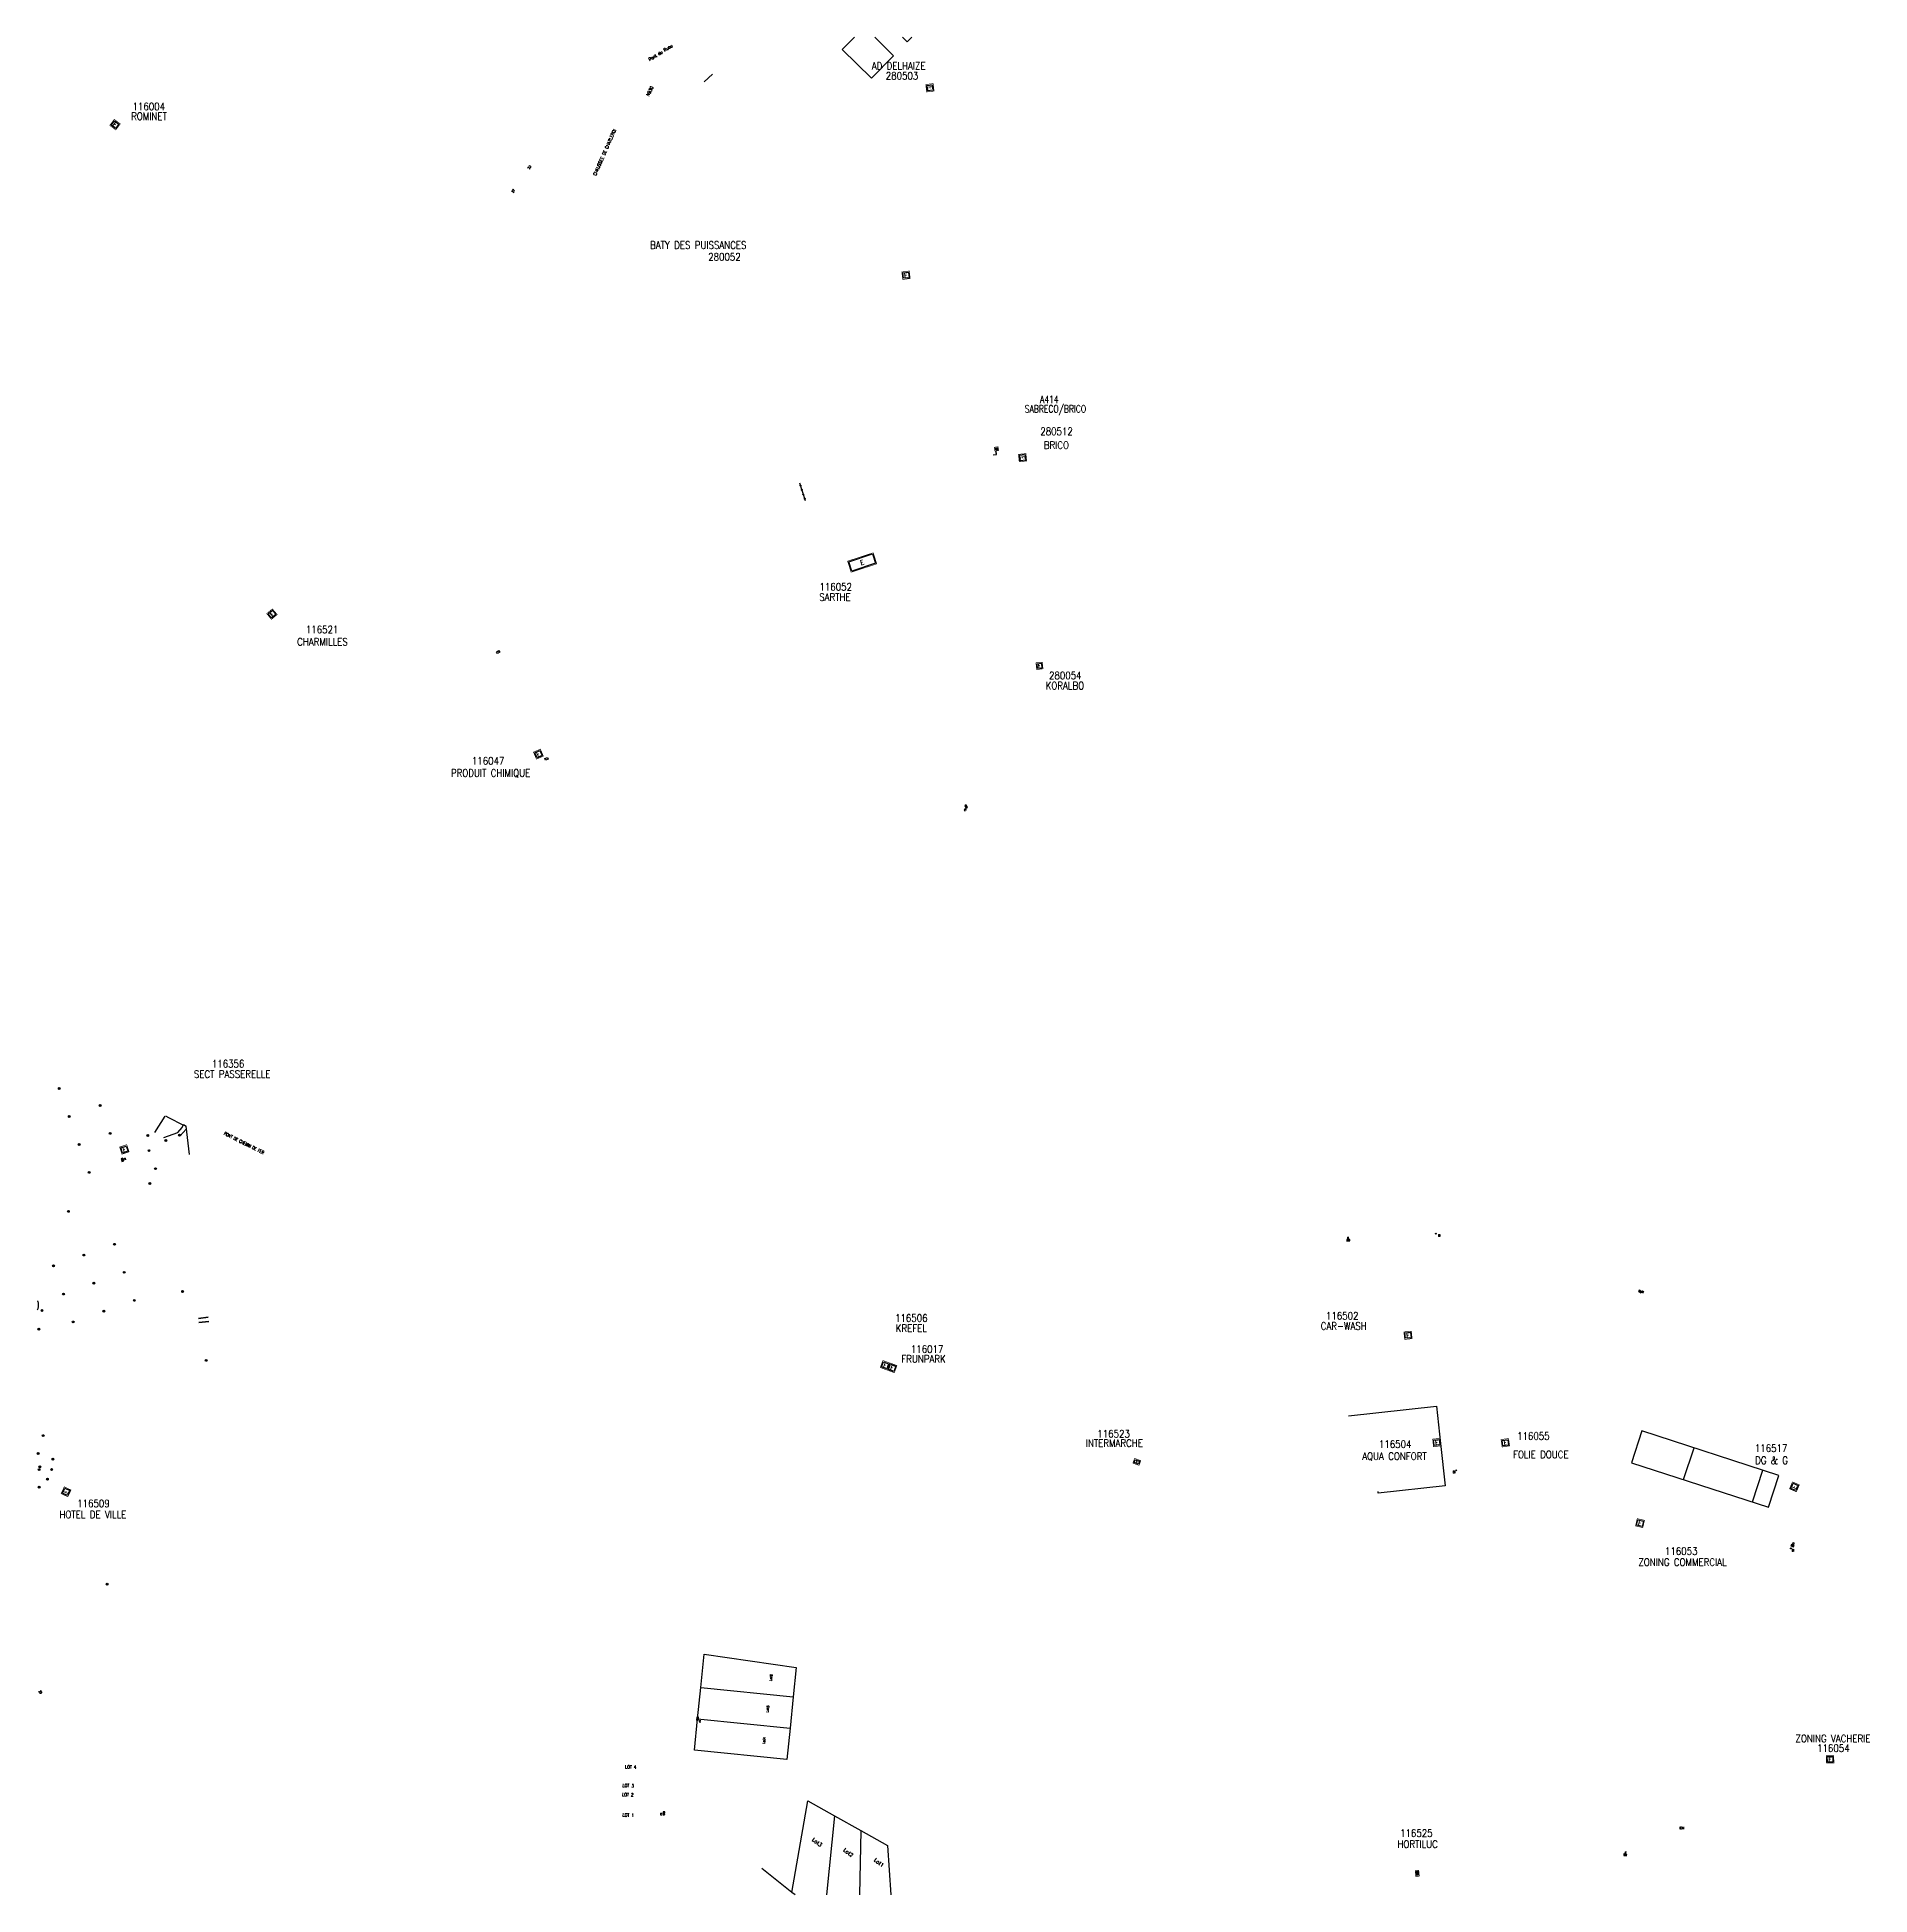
# Model space of a CAD drawing. Header units: millimetres. Extents: x 169000 to 169986, y 126000 to 127000.
import ezdxf
from ezdxf.enums import TextEntityAlignment as Align

# ---------------------------------------------------------------- set-up
doc = ezdxf.new("R2010")
doc.units = ezdxf.units.MM
doc.layers.get('0').update_dxf_attribs({"linetype": 'CONTINUOUS'})
for name, color, linetype in [('G_210', 7, 'CONTINUOUS'), ('M_200', 7, 'CONTINUOUS'), ('W0008', 7, 'CONTINUOUS'), ('W0100', 7, 'CONTINUOUS'), ('W0120', 7, 'CONTINUOUS'), ('W0322', 7, 'CONTINUOUS'), ('W0334', 7, 'CONTINUOUS'), ('W0430', 7, 'CONTINUOUS'), ('W0471', 7, 'CONTINUOUS'), ('W0540', 7, 'CONTINUOUS'), ('W0984', 7, 'CONTINUOUS'), ('W0989', 7, 'CONTINUOUS'), ('W0991', 7, 'CONTINUOUS')]:
    doc.layers.add(name, color=color, linetype=linetype)
doc.styles.add('B_ROMANS', font='ROMANS.shx', dxfattribs={"width": 0.75})
doc.styles.add('M_ROMANS', font='ROMANS.shx', dxfattribs={"width": 0.75})
doc.styles.get("Standard").update_dxf_attribs({"font": 'romans.shx', "width": 0.85})

# ---------------------------------------------------------------- blocks, each defined once
blk = doc.blocks.new('BR1209')
at = {"layer": 'W0471', "color": 7, "linetype": 'Continuous'}
for p, q in [((-0.5, 0), (0.5, 0)), ((0, 0.5), (0, -0.5))]:
    blk.add_line(p, q, dxfattribs=at)
blk.add_circle((0, 0), 0.5, dxfattribs=at)
blk = doc.blocks.new('BR1202')
at = {"color": 0, "linetype": 'Continuous', "flags": 128}
blk.add_lwpolyline([(-0.75, -0.5), (-0.75, 0.5), (0.75, 0.5), (0.75, -0.5), (-0.75, -0.5)], dxfattribs=at)
at = {"color": 0, "linetype": 'Continuous', "style": 'B_ROMANS', "width": 0.75}
blk.add_attdef('NUM', text='', height=1.2, dxfattribs=at).set_placement((0, 2), align=Align.MIDDLE)
at = {"color": 0, "linetype": 'Continuous', "style": 'B_ROMANS', "width": 0.75, "flags": 3}
for tag, p in [('DEF_LEG', (0, -10)), ('DEF_COUP', (0, -12.5)), ('DEF_TYPE', (0, -15))]:
    blk.add_attdef(tag, text='', height=1.2, dxfattribs=at).set_placement(p, align=Align.MIDDLE)
blk = doc.blocks.new('*U7')
at = {"layer": 'G_210', "color": 0, "linetype": 'Continuous', "const_width": 0.35, "flags": 128}
blk.add_lwpolyline([(2.3, -1.7), (0.3, -2), (0, 0), (2, 0.3)], close=True, dxfattribs=at)
at = {"layer": 'G_210', "color": 0, "linetype": 'Continuous'}
blk.add_lwpolyline([(1.6, -0.3), (1.7, -1.3), (0.7, -1.4), (0.6, -0.4)], close=True, dxfattribs=at)
at = {"layer": 'G_210', "insert": (1.1, -0.8), "char_height": 0.663, "width": 0.53, "attachment_point": 5, "rotation": 278.6598}
blk.add_mtext('G', dxfattribs=at)
at = {"layer": 'G_210', "color": 0, "linetype": 'Continuous', "width": 0.75}
for tag, height, p in [('NUM', 4, (2, 16)), ('NOM', 4, (2, 11)), ('BCL', 3, (2, 7))]:
    blk.add_attdef(tag, text='', height=height, dxfattribs=at).set_placement(p, align=Align.MIDDLE)
at = {"layer": 'G_210', "color": 0, "linetype": 'Continuous', "width": 0.75, "flags": 3}
for tag, p in [('DEF_COUP', (2.1, -5.6)), ('DEF_TYPE', (2.1, -8.1)), ('DEF_LEG', (2.1, -3.1))]:
    blk.add_attdef(tag, text='', height=1.2, dxfattribs=at).set_placement(p, align=Align.MIDDLE)
blk = doc.blocks.new('*U8')
at = {"layer": 'M_200', "color": 0, "linetype": 'Continuous', "const_width": 0.35, "flags": 128}
blk.add_lwpolyline([(5.6, 0.8), (3.2, -2.4), (0, 0), (2.4, 3.2)], close=True, dxfattribs=at)
at = {"layer": 'M_200', "color": 0, "linetype": 'Continuous'}
blk.add_lwpolyline([(2.5, 2.5), (4.9, 0.7), (3.1, -1.7), (0.7, 0.1)], close=True, dxfattribs=at)
at = {"layer": 'M_200', "insert": (2.8, 0.4), "char_height": 2.5, "width": 4, "attachment_point": 5, "rotation": 322.7658}
blk.add_mtext('E', dxfattribs=at)
at = {"layer": 'M_200', "color": 0, "linetype": 'Continuous', "width": 0.85}
for tag, p in [('NUM', (2, 17.1)), ('NOM', (2, 10.6))]:
    blk.add_attdef(tag, text='', height=4, dxfattribs=at).set_placement(p, align=Align.MIDDLE)
at = {"layer": 'M_200', "color": 0, "linetype": 'Continuous', "style": 'M_ROMANS', "width": 0.75, "flags": 3}
for tag, p in [('DEF_COUP', (1.9, -5.5)), ('DEF_TYPE', (1.9, -8)), ('DEF_LEG', (1.9, -3))]:
    blk.add_attdef(tag, text='', height=1.2, dxfattribs=at).set_placement(p, align=Align.MIDDLE)
blk = doc.blocks.new('*U9')
at = {"layer": 'M_200', "color": 0, "linetype": 'Continuous', "const_width": 0.35, "flags": 128}
blk.add_lwpolyline([(0.5, 5.6), (3.1, 2.6), (0, 0), (-2.5, 3.1)], close=True, dxfattribs=at)
at = {"layer": 'M_200', "color": 0, "linetype": 'Continuous'}
blk.add_lwpolyline([(-1.8, 3), (0.5, 4.9), (2.4, 2.6), (0.1, 0.7)], close=True, dxfattribs=at)
at = {"layer": 'M_200', "insert": (0.3, 2.8), "char_height": 2.5, "width": 4.007, "attachment_point": 5, "rotation": 39.7976}
blk.add_mtext('E', dxfattribs=at)
at = {"layer": 'M_200', "color": 0, "linetype": 'Continuous', "width": 0.85}
for tag, p in [('NUM', (2, 17.1)), ('NOM', (2, 10.6))]:
    blk.add_attdef(tag, text='', height=4, dxfattribs=at).set_placement(p, align=Align.MIDDLE)
at = {"layer": 'M_200', "color": 0, "linetype": 'Continuous', "style": 'M_ROMANS', "width": 0.75, "flags": 3}
for tag, p in [('DEF_COUP', (1.9, -5.5)), ('DEF_TYPE', (1.9, -8)), ('DEF_LEG', (1.9, -3))]:
    blk.add_attdef(tag, text='', height=1.2, dxfattribs=at).set_placement(p, align=Align.MIDDLE)
blk = doc.blocks.new('*U10')
at = {"layer": 'M_200', "color": 0, "linetype": 'Continuous', "const_width": 0.35, "flags": 128}
blk.add_lwpolyline([(2.1, 5.3), (3.7, 1.6), (0, 0), (-1.6, 3.7)], close=True, dxfattribs=at)
at = {"layer": 'M_200', "color": 0, "linetype": 'Continuous'}
blk.add_lwpolyline([(-0.9, 3.4), (1.8, 4.6), (3, 1.9), (0.3, 0.7)], close=True, dxfattribs=at)
at = {"layer": 'M_200', "insert": (1, 2.6), "char_height": 2.5, "width": 4, "attachment_point": 5, "rotation": 23.4846}
blk.add_mtext('E', dxfattribs=at)
at = {"layer": 'M_200', "color": 0, "linetype": 'Continuous', "width": 0.85}
for tag, p in [('NUM', (2, 17.1)), ('NOM', (2, 10.6))]:
    blk.add_attdef(tag, text='', height=4, dxfattribs=at).set_placement(p, align=Align.MIDDLE)
at = {"layer": 'M_200', "color": 0, "linetype": 'Continuous', "style": 'M_ROMANS', "width": 0.75, "flags": 3}
for tag, p in [('DEF_COUP', (1.9, -5.5)), ('DEF_TYPE', (1.9, -8)), ('DEF_LEG', (1.9, -3))]:
    blk.add_attdef(tag, text='', height=1.2, dxfattribs=at).set_placement(p, align=Align.MIDDLE)
blk = doc.blocks.new('*U11')
at = {"layer": 'M_200', "color": 0, "linetype": 'Continuous', "const_width": 0.35, "flags": 128}
blk.add_lwpolyline([(11.9, 10.4), (13.8, 4.5), (0, 0), (-1.9, 5.9)], close=True, dxfattribs=at)
at = {"layer": 'M_200', "color": 0, "linetype": 'Continuous'}
blk.add_lwpolyline([(-1.3, 5.6), (11.5, 9.8), (13.2, 4.8), (0.3, 0.6)], close=True, dxfattribs=at)
at = {"layer": 'M_200', "insert": (5.9, 5.2), "char_height": 2.5, "width": 14.516, "attachment_point": 5, "rotation": 18.1475}
blk.add_mtext('E', dxfattribs=at)
at = {"layer": 'M_200', "color": 0, "linetype": 'Continuous', "width": 0.85}
for tag, p in [('NUM', (2, 17.1)), ('NOM', (2, 10.6))]:
    blk.add_attdef(tag, text='', height=4, dxfattribs=at).set_placement(p, align=Align.MIDDLE)
at = {"layer": 'M_200', "color": 0, "linetype": 'Continuous', "style": 'M_ROMANS', "width": 0.75, "flags": 3}
for tag, p in [('DEF_COUP', (1.9, -5.5)), ('DEF_TYPE', (1.9, -8)), ('DEF_LEG', (1.9, -3))]:
    blk.add_attdef(tag, text='', height=1.2, dxfattribs=at).set_placement(p, align=Align.MIDDLE)
blk = doc.blocks.new('*U12')
at = {"layer": 'M_200', "color": 0, "linetype": 'Continuous', "const_width": 0.35, "flags": 128}
blk.add_lwpolyline([(3, 3.9), (3.4, 0.4), (0, 0), (-0.4, 3.6)], close=True, dxfattribs=at)
at = {"layer": 'M_200', "color": 0, "linetype": 'Continuous'}
blk.add_lwpolyline([(0.2, 3.1), (2.5, 3.4), (2.8, 0.8), (0.4, 0.5)], close=True, dxfattribs=at)
at = {"layer": 'M_200', "insert": (1.5, 2), "char_height": 2.3, "width": 3.115, "attachment_point": 5, "rotation": 5.9628}
blk.add_mtext('E', dxfattribs=at)
at = {"layer": 'M_200', "color": 0, "linetype": 'Continuous', "width": 0.85}
for tag, p in [('NUM', (2, 17.1)), ('NOM', (2, 10.6))]:
    blk.add_attdef(tag, text='', height=4, dxfattribs=at).set_placement(p, align=Align.MIDDLE)
at = {"layer": 'M_200', "color": 0, "linetype": 'Continuous', "style": 'M_ROMANS', "width": 0.75, "flags": 3}
for tag, p in [('DEF_COUP', (1.9, -5.5)), ('DEF_TYPE', (1.9, -8)), ('DEF_LEG', (1.9, -3))]:
    blk.add_attdef(tag, text='', height=1.2, dxfattribs=at).set_placement(p, align=Align.MIDDLE)
blk = doc.blocks.new('*U13')
at = {"layer": 'M_200', "color": 0, "linetype": 'Continuous', "const_width": 0.35, "flags": 128}
blk.add_lwpolyline([(4.4, -3.5), (0.4, -4), (0, 0), (4, 0.4)], close=True, dxfattribs=at)
at = {"layer": 'M_200', "color": 0, "linetype": 'Continuous'}
blk.add_lwpolyline([(3.5, -0.1), (3.9, -3.1), (0.9, -3.4), (0.6, -0.4)], close=True, dxfattribs=at)
at = {"layer": 'M_200', "insert": (2.2, -1.8), "char_height": 2.5, "width": 4, "attachment_point": 5, "rotation": 276.3618}
blk.add_mtext('E', dxfattribs=at)
at = {"layer": 'M_200', "color": 0, "linetype": 'Continuous', "width": 0.85}
for tag, p in [('NUM', (2, 17.1)), ('NOM', (2, 10.6))]:
    blk.add_attdef(tag, text='', height=4, dxfattribs=at).set_placement(p, align=Align.MIDDLE)
at = {"layer": 'M_200', "color": 0, "linetype": 'Continuous', "style": 'M_ROMANS', "width": 0.75, "flags": 3}
for tag, p in [('DEF_COUP', (1.9, -5.5)), ('DEF_TYPE', (1.9, -8)), ('DEF_LEG', (1.9, -3))]:
    blk.add_attdef(tag, text='', height=1.2, dxfattribs=at).set_placement(p, align=Align.MIDDLE)
blk = doc.blocks.new('*U14')
at = {"layer": 'M_200', "color": 0, "linetype": 'Continuous', "const_width": 0.35, "flags": 128}
blk.add_lwpolyline([(3.5, 4.5), (4, 0.5), (0, 0), (-0.5, 4)], close=True, dxfattribs=at)
at = {"layer": 'M_200', "color": 0, "linetype": 'Continuous'}
blk.add_lwpolyline([(0.1, 3.5), (3, 3.9), (3.4, 0.9), (0.4, 0.6)], close=True, dxfattribs=at)
at = {"layer": 'M_200', "insert": (1.7, 2.2), "char_height": 2.5, "width": 4, "attachment_point": 5, "rotation": 7.1228}
blk.add_mtext('E', dxfattribs=at)
at = {"layer": 'M_200', "color": 0, "linetype": 'Continuous', "width": 0.85}
for tag, p in [('NUM', (2, 17.1)), ('NOM', (2, 10.6))]:
    blk.add_attdef(tag, text='', height=4, dxfattribs=at).set_placement(p, align=Align.MIDDLE)
at = {"layer": 'M_200', "color": 0, "linetype": 'Continuous', "style": 'M_ROMANS', "width": 0.75, "flags": 3}
for tag, p in [('DEF_COUP', (1.9, -5.5)), ('DEF_TYPE', (1.9, -8)), ('DEF_LEG', (1.9, -3))]:
    blk.add_attdef(tag, text='', height=1.2, dxfattribs=at).set_placement(p, align=Align.MIDDLE)
blk = doc.blocks.new('*U15')
at = {"layer": 'M_200', "color": 0, "linetype": 'Continuous', "const_width": 0.35, "flags": 128}
blk.add_lwpolyline([(2.5, 5.1), (3.8, 1.3), (0, 0), (-1.3, 3.8)], close=True, dxfattribs=at)
at = {"layer": 'M_200', "color": 0, "linetype": 'Continuous'}
blk.add_lwpolyline([(-0.6, 3.5), (2.2, 4.4), (3.2, 1.6), (0.3, 0.6)], close=True, dxfattribs=at)
at = {"layer": 'M_200', "insert": (1.3, 2.5), "char_height": 2.5, "width": 4, "attachment_point": 5, "rotation": 18.7164}
blk.add_mtext('E', dxfattribs=at)
at = {"layer": 'M_200', "color": 0, "linetype": 'Continuous', "width": 0.85}
for tag, p in [('NUM', (2, 17.1)), ('NOM', (2, 10.6))]:
    blk.add_attdef(tag, text='', height=4, dxfattribs=at).set_placement(p, align=Align.MIDDLE)
at = {"layer": 'M_200', "color": 0, "linetype": 'Continuous', "style": 'M_ROMANS', "width": 0.75, "flags": 3}
for tag, p in [('DEF_COUP', (1.9, -5.5)), ('DEF_TYPE', (1.9, -8)), ('DEF_LEG', (1.9, -3))]:
    blk.add_attdef(tag, text='', height=1.2, dxfattribs=at).set_placement(p, align=Align.MIDDLE)
blk = doc.blocks.new('*U16')
at = {"layer": 'M_200', "color": 0, "linetype": 'Continuous', "const_width": 0.35, "flags": 128}
blk.add_lwpolyline([(-1.9, 5.3), (1.7, 3.6), (0, 0), (-3.6, 1.7)], close=True, dxfattribs=at)
at = {"layer": 'M_200', "color": 0, "linetype": 'Continuous'}
blk.add_lwpolyline([(-2.9, 2), (-1.6, 4.7), (1.1, 3.4), (-0.2, 0.7)], close=True, dxfattribs=at)
at = {"layer": 'M_200', "insert": (-0.9, 2.7), "char_height": 2.5, "width": 4, "attachment_point": 5, "rotation": 64.3336}
blk.add_mtext('E', dxfattribs=at)
at = {"layer": 'M_200', "color": 0, "linetype": 'Continuous', "width": 0.85}
for tag, p in [('NUM', (2, 17.1)), ('NOM', (2, 10.6))]:
    blk.add_attdef(tag, text='', height=4, dxfattribs=at).set_placement(p, align=Align.MIDDLE)
at = {"layer": 'M_200', "color": 0, "linetype": 'Continuous', "style": 'M_ROMANS', "width": 0.75, "flags": 3}
for tag, p in [('DEF_COUP', (1.9, -5.5)), ('DEF_TYPE', (1.9, -8)), ('DEF_LEG', (1.9, -3))]:
    blk.add_attdef(tag, text='', height=1.2, dxfattribs=at).set_placement(p, align=Align.MIDDLE)
blk = doc.blocks.new('*U17')
at = {"layer": 'M_200', "color": 0, "linetype": 'Continuous', "const_width": 0.35, "flags": 128}
blk.add_lwpolyline([(3.9, 4.1), (4, 0.1), (0, 0), (-0.1, 4)], close=True, dxfattribs=at)
at = {"layer": 'M_200', "color": 0, "linetype": 'Continuous'}
blk.add_lwpolyline([(0.4, 3.5), (3.4, 3.6), (3.5, 0.6), (0.5, 0.5)], close=True, dxfattribs=at)
at = {"layer": 'M_200', "insert": (2, 2), "char_height": 2.5, "width": 4, "attachment_point": 5, "rotation": 1.2746}
blk.add_mtext('E', dxfattribs=at)
at = {"layer": 'M_200', "color": 0, "linetype": 'Continuous', "width": 0.85}
for tag, p in [('NUM', (2, 17.1)), ('NOM', (2, 10.6))]:
    blk.add_attdef(tag, text='', height=4, dxfattribs=at).set_placement(p, align=Align.MIDDLE)
at = {"layer": 'M_200', "color": 0, "linetype": 'Continuous', "style": 'M_ROMANS', "width": 0.75, "flags": 3}
for tag, p in [('DEF_COUP', (1.9, -5.5)), ('DEF_TYPE', (1.9, -8)), ('DEF_LEG', (1.9, -3))]:
    blk.add_attdef(tag, text='', height=1.2, dxfattribs=at).set_placement(p, align=Align.MIDDLE)
blk = doc.blocks.new('*U18')
at = {"layer": 'M_200', "color": 0, "linetype": 'Continuous', "const_width": 0.35, "flags": 128}
blk.add_lwpolyline([(4.8, 3), (3.9, -0.9), (0, 0), (0.9, 3.9)], close=True, dxfattribs=at)
at = {"layer": 'M_200', "color": 0, "linetype": 'Continuous'}
blk.add_lwpolyline([(1.3, 3.3), (4.2, 2.6), (3.5, -0.3), (0.6, 0.4)], close=True, dxfattribs=at)
at = {"layer": 'M_200', "insert": (2.4, 1.5), "char_height": 2.5, "width": 4, "attachment_point": 5, "rotation": 346.7741}
blk.add_mtext('E', dxfattribs=at)
at = {"layer": 'M_200', "color": 0, "linetype": 'Continuous', "width": 0.85}
for tag, p in [('NUM', (2, 17.1)), ('NOM', (2, 10.6))]:
    blk.add_attdef(tag, text='', height=4, dxfattribs=at).set_placement(p, align=Align.MIDDLE)
at = {"layer": 'M_200', "color": 0, "linetype": 'Continuous', "style": 'M_ROMANS', "width": 0.75, "flags": 3}
for tag, p in [('DEF_COUP', (1.9, -5.5)), ('DEF_TYPE', (1.9, -8)), ('DEF_LEG', (1.9, -3))]:
    blk.add_attdef(tag, text='', height=1.2, dxfattribs=at).set_placement(p, align=Align.MIDDLE)
blk = doc.blocks.new('*U19')
at = {"layer": 'M_200', "color": 0, "linetype": 'Continuous', "const_width": 0.35, "flags": 128}
blk.add_lwpolyline([(3.4, 4.5), (4, 0.6), (0, 0), (-0.6, 4)], close=True, dxfattribs=at)
at = {"layer": 'M_200', "color": 0, "linetype": 'Continuous'}
blk.add_lwpolyline([(0, 3.5), (3, 3.9), (3.4, 1), (0.4, 0.6)], close=True, dxfattribs=at)
at = {"layer": 'M_200', "insert": (1.7, 2.3), "char_height": 2.5, "width": 4, "attachment_point": 5, "rotation": 7.9229}
blk.add_mtext('E', dxfattribs=at)
at = {"layer": 'M_200', "color": 0, "linetype": 'Continuous', "width": 0.85}
for tag, p in [('NUM', (2, 17.1)), ('NOM', (2, 10.6))]:
    blk.add_attdef(tag, text='', height=4, dxfattribs=at).set_placement(p, align=Align.MIDDLE)
at = {"layer": 'M_200', "color": 0, "linetype": 'Continuous', "style": 'M_ROMANS', "width": 0.75, "flags": 3}
for tag, p in [('DEF_COUP', (1.9, -5.5)), ('DEF_TYPE', (1.9, -8)), ('DEF_LEG', (1.9, -3))]:
    blk.add_attdef(tag, text='', height=1.2, dxfattribs=at).set_placement(p, align=Align.MIDDLE)
blk = doc.blocks.new('*U20')
at = {"layer": 'M_200', "color": 0, "linetype": 'Continuous', "const_width": 0.35, "flags": 128}
blk.add_lwpolyline([(3.5, 4.4), (4, 0.4), (0, 0), (-0.4, 4)], close=True, dxfattribs=at)
at = {"layer": 'M_200', "color": 0, "linetype": 'Continuous'}
blk.add_lwpolyline([(0.1, 3.5), (3.1, 3.9), (3.4, 0.9), (0.4, 0.6)], close=True, dxfattribs=at)
at = {"layer": 'M_200', "insert": (1.8, 2.2), "char_height": 2.5, "width": 4, "attachment_point": 5, "rotation": 6.1723}
blk.add_mtext('E', dxfattribs=at)
at = {"layer": 'M_200', "color": 0, "linetype": 'Continuous', "width": 0.85}
for tag, p in [('NUM', (2, 17.1)), ('NOM', (2, 10.6))]:
    blk.add_attdef(tag, text='', height=4, dxfattribs=at).set_placement(p, align=Align.MIDDLE)
at = {"layer": 'M_200', "color": 0, "linetype": 'Continuous', "style": 'M_ROMANS', "width": 0.75, "flags": 3}
for tag, p in [('DEF_COUP', (1.9, -5.5)), ('DEF_TYPE', (1.9, -8)), ('DEF_LEG', (1.9, -3))]:
    blk.add_attdef(tag, text='', height=1.2, dxfattribs=at).set_placement(p, align=Align.MIDDLE)
blk = doc.blocks.new('*U21')
at = {"layer": 'M_200', "color": 0, "linetype": 'Continuous', "const_width": 0.35, "flags": 128}
blk.add_lwpolyline([(3.4, 4.5), (4, 0.6), (0, 0), (-0.6, 4)], close=True, dxfattribs=at)
at = {"layer": 'M_200', "color": 0, "linetype": 'Continuous'}
blk.add_lwpolyline([(0, 3.5), (3, 4), (3.4, 1), (0.4, 0.6)], close=True, dxfattribs=at)
at = {"layer": 'M_200', "insert": (1.7, 2.3), "char_height": 2.5, "width": 4, "attachment_point": 5, "rotation": 8.2935}
blk.add_mtext('E', dxfattribs=at)
at = {"layer": 'M_200', "color": 0, "linetype": 'Continuous', "width": 0.85}
for tag, p in [('NUM', (2, 17.1)), ('NOM', (2, 10.6))]:
    blk.add_attdef(tag, text='', height=4, dxfattribs=at).set_placement(p, align=Align.MIDDLE)
at = {"layer": 'M_200', "color": 0, "linetype": 'Continuous', "style": 'M_ROMANS', "width": 0.75, "flags": 3}
for tag, p in [('DEF_COUP', (1.9, -5.5)), ('DEF_TYPE', (1.9, -8)), ('DEF_LEG', (1.9, -3))]:
    blk.add_attdef(tag, text='', height=1.2, dxfattribs=at).set_placement(p, align=Align.MIDDLE)
blk = doc.blocks.new('bf0101')
at = {"color": 0, "linetype": 'Continuous'}
for radius in [0.25, 0.15]:
    blk.add_circle((0, 0), radius, dxfattribs=at)
blk = doc.blocks.new('M_200_59')
at = {"layer": 'M_200', "color": 0, "linetype": 'Continuous', "const_width": 0.35, "flags": 128}
blk.add_lwpolyline([(4, 4), (4, 0), (0, 0), (0, 4)], close=True, dxfattribs=at)
at = {"layer": 'M_200', "color": 0, "linetype": 'Continuous'}
blk.add_lwpolyline([(0.5, 3.5), (3.5, 3.5), (3.5, 0.5), (0.5, 0.5)], close=True, dxfattribs=at)
at = {"layer": 'M_200', "insert": (2, 2), "char_height": 2.5, "width": 4, "attachment_point": 5}
blk.add_mtext('E', dxfattribs=at)
at = {"layer": 'M_200', "color": 0, "linetype": 'Continuous', "width": 0.85}
for tag, p in [('NUM', (2, 17.1)), ('NOM', (2, 10.6))]:
    blk.add_attdef(tag, text='', height=4, dxfattribs=at).set_placement(p, align=Align.MIDDLE)
at = {"layer": 'M_200', "color": 0, "linetype": 'Continuous', "style": 'M_ROMANS', "width": 0.75, "flags": 3}
for tag, p in [('DEF_COUP', (1.9, -5.5)), ('DEF_TYPE', (1.9, -8)), ('DEF_LEG', (1.9, -3))]:
    blk.add_attdef(tag, text='', height=1.2, dxfattribs=at).set_placement(p, align=Align.MIDDLE)
blk = doc.blocks.new('*U22')
at = {"layer": 'M_200', "color": 0, "linetype": 'Continuous', "const_width": 0.35, "flags": 128}
blk.add_lwpolyline([(4.2, 1.3), (3.3, -1.2), (0, 0), (0.9, 2.5)], close=True, dxfattribs=at)
at = {"layer": 'M_200', "color": 0, "linetype": 'Continuous'}
blk.add_lwpolyline([(1.2, 1.8), (3.5, 1), (3, -0.6), (0.6, 0.3)], close=True, dxfattribs=at)
at = {"layer": 'M_200', "insert": (2.1, 0.6), "char_height": 1.12, "width": 1.549, "attachment_point": 5, "rotation": 339.8262}
blk.add_mtext('E', dxfattribs=at)
at = {"layer": 'M_200', "color": 0, "linetype": 'Continuous', "width": 0.85}
for tag, p in [('NUM', (2, 17.1)), ('NOM', (2, 10.6))]:
    blk.add_attdef(tag, text='', height=4, dxfattribs=at).set_placement(p, align=Align.MIDDLE)
at = {"layer": 'M_200', "color": 0, "linetype": 'Continuous', "style": 'M_ROMANS', "width": 0.75, "flags": 3}
for tag, p in [('DEF_COUP', (1.9, -5.5)), ('DEF_TYPE', (1.9, -8)), ('DEF_LEG', (1.9, -3))]:
    blk.add_attdef(tag, text='', height=1.2, dxfattribs=at).set_placement(p, align=Align.MIDDLE)
blk = doc.blocks.new('*U57')
at = {"layer": 'M_200', "color": 0, "linetype": 'Continuous', "const_width": 0.35, "flags": 128}
blk.add_lwpolyline([(5.2, 2.3), (3.7, -1.4), (0, 0), (1.4, 3.7)], close=True, dxfattribs=at)
at = {"layer": 'M_200', "color": 0, "linetype": 'Continuous'}
blk.add_lwpolyline([(1.7, 3.1), (4.5, 2), (3.5, -0.8), (0.6, 0.3)], close=True, dxfattribs=at)
at = {"layer": 'M_200', "insert": (2.6, 1.2), "char_height": 2.5, "width": 4, "attachment_point": 5, "rotation": 339.3674}
blk.add_mtext('E', dxfattribs=at)
at = {"layer": 'M_200', "color": 0, "linetype": 'Continuous', "width": 0.85}
for tag, p in [('NUM', (2, 17.1)), ('NOM', (2, 10.6))]:
    blk.add_attdef(tag, text='', height=4, dxfattribs=at).set_placement(p, align=Align.MIDDLE)
at = {"layer": 'M_200', "color": 0, "linetype": 'Continuous', "style": 'M_ROMANS', "width": 0.75, "flags": 3}
for tag, p in [('DEF_COUP', (1.9, -5.5)), ('DEF_TYPE', (1.9, -8)), ('DEF_LEG', (1.9, -3))]:
    blk.add_attdef(tag, text='', height=1.2, dxfattribs=at).set_placement(p, align=Align.MIDDLE)
blk = doc.blocks.new('*U23')
at = {"layer": 'M_200', "color": 0, "linetype": 'Continuous', "const_width": 0.35, "flags": 128}
blk.add_lwpolyline([(5.1, 2.4), (3.8, -1.4), (0, 0), (1.4, 3.8)], close=True, dxfattribs=at)
at = {"layer": 'M_200', "color": 0, "linetype": 'Continuous'}
blk.add_lwpolyline([(1.7, 3.1), (4.5, 2.1), (3.5, -0.7), (0.6, 0.3)], close=True, dxfattribs=at)
at = {"layer": 'M_200', "insert": (2.6, 1.2), "char_height": 2.5, "width": 4, "attachment_point": 5, "rotation": 339.7006}
blk.add_mtext('E', dxfattribs=at)
at = {"layer": 'M_200', "color": 0, "linetype": 'Continuous', "width": 0.85}
for tag, p in [('NUM', (2, 17.1)), ('NOM', (2, 10.6))]:
    blk.add_attdef(tag, text='', height=4, dxfattribs=at).set_placement(p, align=Align.MIDDLE)
at = {"layer": 'M_200', "color": 0, "linetype": 'Continuous', "style": 'M_ROMANS', "width": 0.75, "flags": 3}
for tag, p in [('DEF_COUP', (1.9, -5.5)), ('DEF_TYPE', (1.9, -8)), ('DEF_LEG', (1.9, -3))]:
    blk.add_attdef(tag, text='', height=1.2, dxfattribs=at).set_placement(p, align=Align.MIDDLE)
blk = doc.blocks.new('*U24')
at = {"flags": 128}
for points in [[(0.8, 0.8), (-0.8, 0.8)], [(-0.8, 0.8), (-0.8, 0)], [(0.8, 0.8), (-0.8, 0)], [(-0.8, 0), (0.8, 0)], [(0.8, 0), (0.8, 0.8)], [(0.9, -0.6), (1.7, -0.6)], [(0.9, -0.6), (0.9, -1.4)], [(0.9, -1), (1.3, -1)], [(0.9, -1.4), (1.7, -1.4)]]:
    blk.add_lwpolyline(points, dxfattribs=at)
blk = doc.blocks.new('T430')
at = {"flags": 128}
for points in [[(0.8, 0.8), (-0.8, 0.8)], [(-0.8, 0.8), (-0.8, 0)], [(0.8, 0.8), (-0.8, 0)], [(-0.8, 0), (0.8, 0)], [(-0.4, 2.1), (0.4, 2.1)], [(-0.4, 2.1), (-0.4, 1.3)], [(-0.4, 1.7), (0, 1.7)], [(-0.4, 1.3), (0.4, 1.3)], [(0.8, 0), (0.8, 0.8)]]:
    blk.add_lwpolyline(points, dxfattribs=at)
blk = doc.blocks.new('*U25')
at = {"flags": 128}
for points in [[(0.8, 0.8), (-0.8, 0.8)], [(-0.8, 0.8), (-0.8, 0)], [(0.8, 0.8), (-0.8, 0)], [(-0.8, 0), (0.8, 0)], [(0.8, 0), (0.8, 0.8)], [(1, 1.4), (1.8, 1.4)], [(1, 1.4), (1, 0.6)], [(1, 1), (1.4, 1)], [(1, 0.6), (1.8, 0.6)]]:
    blk.add_lwpolyline(points, dxfattribs=at)
blk = doc.blocks.new('*U26')
at = {"layer": 'M_200', "color": 0, "linetype": 'Continuous', "const_width": 0.35, "flags": 128}
blk.add_lwpolyline([(1.9, 3.2), (1.9, 0), (0, 0), (0, 3.2)], close=True, dxfattribs=at)
at = {"layer": 'M_200', "color": 0, "linetype": 'Continuous'}
blk.add_lwpolyline([(0.5, 2.7), (1.4, 2.7), (1.4, 0.5), (0.5, 0.5)], close=True, dxfattribs=at)
at = {"layer": 'M_200', "insert": (1, 1.6), "char_height": 1.03, "width": 0.783, "attachment_point": 5}
blk.add_mtext('E', dxfattribs=at)
at = {"layer": 'M_200', "color": 0, "linetype": 'Continuous', "width": 0.85}
for tag, p in [('NUM', (2, 17.1)), ('NOM', (2, 10.6))]:
    blk.add_attdef(tag, text='', height=4, dxfattribs=at).set_placement(p, align=Align.MIDDLE)
at = {"layer": 'M_200', "color": 0, "linetype": 'Continuous', "style": 'M_ROMANS', "width": 0.75, "flags": 3}
for tag, p in [('DEF_COUP', (1.9, -5.5)), ('DEF_TYPE', (1.9, -8)), ('DEF_LEG', (1.9, -3))]:
    blk.add_attdef(tag, text='', height=1.2, dxfattribs=at).set_placement(p, align=Align.MIDDLE)
blk = doc.blocks.new('*U27')
at = {"flags": 128}
for points in [[(-0.8, 2.2), (-0.8, 1.4)], [(0, 2.2), (-0.8, 2.2)], [(0.8, 0.8), (-0.8, 0.8)], [(-0.8, 0.8), (-0.8, 0)], [(0.8, 0.8), (-0.8, 0)], [(-0.8, 0), (0.8, 0)], [(-0.4, 2.2), (-0.4, 1.8)], [(0, 2.2), (0, 1.4)], [(0.8, 0), (0.8, 0.8)]]:
    blk.add_lwpolyline(points, dxfattribs=at)
blk = doc.blocks.new('*U28')
at = {"flags": 128}
for points in [[(0.8, 0.8), (-0.8, 0.8)], [(-0.8, 0.8), (-0.8, 0)], [(0.8, 0.8), (-0.8, 0)], [(-0.8, 0), (0.8, 0)], [(0.8, 0), (0.8, 0.8)], [(-1.6, -0.7), (-1.5, -1.5)], [(-0.8, -0.7), (-1.6, -0.7)], [(-1.2, -0.7), (-1.2, -1.1)], [(-0.8, -0.7), (-0.7, -1.4)]]:
    blk.add_lwpolyline(points, dxfattribs=at)

msp = doc.modelspace()

# ---------------------------------------------------------------- linework, layer by layer
at = {"layer": 'W0008', "color": 252, "flags": 128}
for points in [[(169068.5, 126419.1), (169063, 126410.3)], [(169068, 126407.6), (169075.5, 126410.3), (169077.8, 126413), (169078.4, 126414.4)], [(169078.4, 126414.4), (169070.6, 126418.3), (169069, 126419.1)], [(169076.8, 126408.5), (169080, 126412.2)], [(169078.5, 126414.6), (169080.1, 126413.8)], [(169079.9, 126413.7), (169081.6, 126398.6)], [(169086.7, 126310.5), (169091.9, 126311.1)], [(169086.7, 126310.3), (169091.9, 126310.9)], [(169086.9, 126308.3), (169092.2, 126308.9)], [(169086.9, 126308.1), (169092.2, 126308.7)]]:
    msp.add_lwpolyline(points, dxfattribs=at)
at = {"layer": 'W0100', "color": 252}
for p, q in [((169357.1, 126111.7, -100.3), (169358.9, 126129.6, -100.3)), ((169358.9, 126129.6, -100.3), (169408.4, 126122.4, -100.3)), ((169408.4, 126122.4, -100.3), (169406.8, 126106.6, -100.3)), ((169355.3, 126094.8, -100.3), (169357.1, 126111.7, -100.3)), ((169357.1, 126111.7, -100.3), (169406.8, 126106.6, -100.3)), ((169406.8, 126106.6, -100.3), (169405.1, 126089.7, -100.3)), ((169353.6, 126077.9, -100.3), (169355.3, 126094.8, -100.3)), ((169355.3, 126094.8, -100.3), (169405.1, 126089.7, -100.3)), ((169405.1, 126089.7, -100.3), (169403.4, 126072.8, -100.3)), ((169403.4, 126072.8, -100.3), (169353.6, 126077.9, -100.3)), ((169406.1, 126001.3, 3.2), (169414.7, 126050.6, 3.2)), ((169414.7, 126050.6, 3.2), (169429, 126042.6, 3.2)), ((169429, 126042.6, -100.3), (169424.7, 126000)), ((169429, 126042.6, 3.2), (169443.3, 126034.6, 3.2)), ((169443.3, 126034.6, -100.3), (169442.5, 126000, -100.3)), ((169443.3, 126034.6, 3.2), (169457.6, 126026.6, 3.2)), ((169457.6, 126026.6, -100.3), (169459.4, 126000)), ((169406.1, 126001.3, -100.3), (169389.9, 126014.1, -100.3)), ((169407.9, 126000), (169406.1, 126001.3, -100.3))]:
    msp.add_line(p, q, dxfattribs=at)
at = {"layer": 'W0100', "color": 252, "flags": 128}
for points in [[(169433.2, 126993.3), (169439.8, 127000)], [(169450.7, 127000), (169460.8, 126990), (169448.9, 126977.9), (169433.2, 126993.3)], [(169465.6, 127000), (169468.2, 126997.5)], [(169468.1, 126997.5), (169470.6, 127000)], [(169000, 126315), (169000.2, 126315.3), (169000.3, 126315.6), (169000.4, 126316), (169000.5, 126316.4), (169000.6, 126316.8), (169000.6, 126317.2), (169000.6, 126317.6), (169000.6, 126318), (169000.6, 126318.4), (169000.5, 126318.7), (169000.3, 126319.1), (169000.2, 126319.5), (169000, 126319.8)], [(169705.7, 126257.9), (169753.1, 126263), (169755.3, 126243), (169757.8, 126220.2), (169721.8, 126216.3), (169721.7, 126217.2)], [(169863.7, 126249.8), (169858.1, 126232.6), (169931.9, 126208.6), (169937.5, 126225.7), (169863.7, 126249.8)], [(169886.2, 126223.5), (169891.8, 126240.6)], [(169923.3, 126211.5), (169928.8, 126228.6)]]:
    msp.add_lwpolyline(points, dxfattribs=at)
at = {"layer": 'W0120', "color": 252, "flags": 128}
msp.add_lwpolyline([(169358.9, 126975.9), (169363.3, 126980)], dxfattribs=at)
at = {"layer": 'W0322', "color": 252, "flags": 128}
msp.add_lwpolyline([(169410.2, 126760.1), (169413.3, 126750.5)], dxfattribs=at)
at = {"layer": 'W0334', "color": 252, "flags": 128}
for points in [[(169514.4, 126775.2), (169516.2, 126775.4), (169515.9, 126777.4)], [(169514.4, 126775.1), (169516.3, 126775.4), (169516, 126777.4)]]:
    msp.add_lwpolyline(points, dxfattribs=at)
at = {"layer": 'W0540', "color": 252}
for centre in [(169752.8, 126355.9), (169763.8, 126228.5), (169943.9, 126186.5)]:
    msp.add_circle(centre, 0.22, dxfattribs=at)

# ---------------------------------------------------------------- block references
at = {"layer": 'G_210'}
ref = msp.add_blockref('*U7', (169515.1, 126779.2), dxfattribs=at)
ref.add_attrib('NUM', 'A414', dxfattribs={"color": 0, "linetype": 'Continuous', "height": 4, "width": 0.75}).set_placement((169544.7, 126805), align=Align.MIDDLE)
ref.add_attrib('NOM', 'SABRECO/BRICO', dxfattribs={"color": 0, "linetype": 'Continuous', "height": 4, "width": 0.75}).set_placement((169548, 126799.6), align=Align.MIDDLE)
at = {"layer": 'M_200'}
ref = msp.add_blockref('M_200_59', (169478.2, 126974.5), dxfattribs=dict(at, rotation=276.6710135567202))
ref.add_attrib('NUM', '280503', dxfattribs={"color": 0, "linetype": 'Continuous', "height": 4, "width": 0.85}).set_placement((169465.4, 126979.2), align=Align.MIDDLE)
ref.add_attrib('NOM', 'AD DELHAIZE', dxfattribs={"color": 0, "linetype": 'Continuous', "height": 4, "width": 0.85}).set_placement((169463.6, 126984.5), align=Align.MIDDLE)
ref = msp.add_blockref('*U8', (169038.9, 126952.5), dxfattribs=at)
ref.add_attrib('NUM', '116004', dxfattribs={"color": 0, "linetype": 'Continuous', "height": 4, "width": 0.85}).set_placement((169059.9, 126962.7), align=Align.MIDDLE)
ref.add_attrib('NOM', 'ROMINET', dxfattribs={"color": 0, "linetype": 'Continuous', "height": 4, "width": 0.85}).set_placement((169060, 126957.4), align=Align.MIDDLE)
ref = msp.add_blockref('*U14', (169465.8, 126869.6), dxfattribs=at)
ref.add_attrib('NUM', '280052', dxfattribs={"color": 0, "linetype": 'Continuous', "height": 4, "width": 0.85}).set_placement((169369.8, 126881.7), align=Align.MIDDLE)
ref.add_attrib('NOM', 'BATY DES PUISSANCES', dxfattribs={"color": 0, "linetype": 'Continuous', "height": 4, "width": 0.85}).set_placement((169355.7, 126888.1), align=Align.MIDDLE)
ref = msp.add_blockref('*U13', (169528.1, 126775.4), dxfattribs=at)
ref.add_attrib('NUM', '280512', dxfattribs={"color": 0, "linetype": 'Continuous', "height": 4, "width": 0.85}).set_placement((169548.6, 126787.8), align=Align.MIDDLE)
ref.add_attrib('NOM', 'BRICO', dxfattribs={"color": 0, "linetype": 'Continuous', "height": 4, "width": 0.85}).set_placement((169548.5, 126780.4), align=Align.MIDDLE)
ref = msp.add_blockref('*U11', (169438, 126712), dxfattribs=at)
ref.add_attrib('NUM', '116052', dxfattribs={"color": 0, "linetype": 'Continuous', "height": 4, "width": 0.85}).set_placement((169429.7, 126704.1), align=Align.MIDDLE)
ref.add_attrib('NOM', 'SARTHE', dxfattribs={"color": 0, "linetype": 'Continuous', "height": 4, "width": 0.85}).set_placement((169429.3, 126698.6), align=Align.MIDDLE)
ref = msp.add_blockref('*U9', (169125.9, 126686.6), dxfattribs=at)
ref.add_attrib('NUM', '116521', dxfattribs={"color": 0, "linetype": 'Continuous', "height": 4, "width": 0.85}).set_placement((169153.2, 126681.1), align=Align.MIDDLE)
ref.add_attrib('NOM', 'CHARMILLES', dxfattribs={"color": 0, "linetype": 'Continuous', "height": 4, "width": 0.85}).set_placement((169153.4, 126674.5), align=Align.MIDDLE)
ref = msp.add_blockref('*U12', (169537.9, 126659.6), dxfattribs=at)
ref.add_attrib('NUM', '280054', dxfattribs={"color": 0, "linetype": 'Continuous', "height": 4, "width": 0.85}).set_placement((169553.3, 126656.4), align=Align.MIDDLE)
ref.add_attrib('NOM', 'KORALBO', dxfattribs={"color": 0, "linetype": 'Continuous', "height": 4, "width": 0.85}).set_placement((169553.1, 126650.9), align=Align.MIDDLE)
ref = msp.add_blockref('*U10', (169268.6, 126611.4), dxfattribs=at)
ref.add_attrib('NUM', '116047', dxfattribs={"color": 0, "linetype": 'Continuous', "height": 4, "width": 0.85}).set_placement((169242.6, 126610.4), align=Align.MIDDLE)
ref.add_attrib('NOM', 'PRODUIT CHIMIQUE', dxfattribs={"color": 0, "linetype": 'Continuous', "height": 4, "width": 0.85}).set_placement((169243.9, 126603.7), align=Align.MIDDLE)
ref = msp.add_blockref('*U15', (169045.5, 126398.7), dxfattribs=at)
ref.add_attrib('NUM', '116356', dxfattribs={"color": 0, "linetype": 'Continuous', "height": 4, "width": 0.85}).set_placement((169102.6, 126447.4), align=Align.MIDDLE)
ref.add_attrib('NOM', 'SECT PASSERELLE', dxfattribs={"color": 0, "linetype": 'Continuous', "height": 4, "width": 0.85}).set_placement((169104.8, 126441.8), align=Align.MIDDLE)
ref = msp.add_blockref('*U57', (169453.7, 126283.9), dxfattribs=at)
ref.add_attrib('NUM', '116506', dxfattribs={"color": 0, "linetype": 'Continuous', "height": 4, "width": 0.85}).set_placement((169470.4, 126310.5), align=Align.MIDDLE)
ref.add_attrib('NOM', 'KREFEL', dxfattribs={"color": 0, "linetype": 'Continuous', "height": 4, "width": 0.85}).set_placement((169470.4, 126305), align=Align.MIDDLE)
ref = msp.add_blockref('*U21', (169736, 126299), dxfattribs=dict(at, rotation=357.3843135531213))
ref.add_attrib('NUM', '116502', dxfattribs={"color": 0, "linetype": 'Continuous', "height": 4, "width": 0.85}).set_placement((169702.4, 126311.7), align=Align.MIDDLE)
ref.add_attrib('NOM', 'CAR-WASH', dxfattribs={"color": 0, "linetype": 'Continuous', "height": 4, "width": 0.85}).set_placement((169703.2, 126306.2), align=Align.MIDDLE)
ref = msp.add_blockref('*U23', (169457.5, 126282.5), dxfattribs=at)
ref.add_attrib('NUM', '116017', dxfattribs={"color": 0, "linetype": 'Continuous', "height": 4, "width": 0.85}).set_placement((169478.9, 126293.8), align=Align.MIDDLE)
ref.add_attrib('NOM', 'FRUNPARK', dxfattribs={"color": 0, "linetype": 'Continuous', "height": 4, "width": 0.85}).set_placement((169477, 126288.5), align=Align.MIDDLE)
ref = msp.add_blockref('*U22', (169589.7, 126232.4), dxfattribs=at)
ref.add_attrib('NUM', '116523', dxfattribs={"color": 0, "linetype": 'Continuous', "height": 4, "width": 0.85}).set_placement((169579.3, 126248.2), align=Align.MIDDLE)
ref.add_attrib('NOM', 'INTERMARCHE', dxfattribs={"color": 0, "linetype": 'Continuous', "height": 4, "width": 0.85}).set_placement((169579.7, 126243.2), align=Align.MIDDLE)
ref = msp.add_blockref('*U20', (169751.5, 126241.3), dxfattribs=at)
ref.add_attrib('NUM', '116504', dxfattribs={"color": 0, "linetype": 'Continuous', "height": 4, "width": 0.85}).set_placement((169730.9, 126242.6), align=Align.MIDDLE)
ref.add_attrib('NOM', 'AQUA CONFORT', dxfattribs={"color": 0, "linetype": 'Continuous', "height": 4, "width": 0.85}).set_placement((169730.5, 126235.9), align=Align.MIDDLE)
ref = msp.add_blockref('*U19', (169788.5, 126241.1), dxfattribs=at)
ref.add_attrib('NUM', '116055', dxfattribs={"color": 0, "linetype": 'Continuous', "height": 4, "width": 0.85}).set_placement((169805.3, 126247), align=Align.MIDDLE)
ref.add_attrib('NOM', 'FOLIE DOUCE', dxfattribs={"color": 0, "linetype": 'Continuous', "height": 4, "width": 0.85}).set_placement((169809.3, 126237.1), align=Align.MIDDLE)
ref = msp.add_blockref('M_200_59', (169946.9, 126217), dxfattribs=dict(at, rotation=67.02872342064614))
ref.add_attrib('NUM', '116517', dxfattribs={"color": 0, "linetype": 'Continuous', "height": 4, "width": 0.85}).set_placement((169933.3, 126240.4), align=Align.MIDDLE)
ref.add_attrib('NOM', 'DG & G', dxfattribs={"color": 0, "linetype": 'Continuous', "height": 4, "width": 0.85}).set_placement((169933.5, 126233.9), align=Align.MIDDLE)
ref = msp.add_blockref('*U16', (169016.3, 126214.3), dxfattribs=at)
ref.add_attrib('NUM', '116509', dxfattribs={"color": 0, "linetype": 'Continuous', "height": 4, "width": 0.85}).set_placement((169030.1, 126210.7), align=Align.MIDDLE)
ref.add_attrib('NOM', 'HOTEL DE VILLE', dxfattribs={"color": 0, "linetype": 'Continuous', "height": 4, "width": 0.85}).set_placement((169029.8, 126204.7), align=Align.MIDDLE)
ref = msp.add_blockref('*U18', (169860.3, 126198.6), dxfattribs=at)
ref.add_attrib('NUM', '116053', dxfattribs={"color": 0, "linetype": 'Continuous', "height": 4, "width": 0.85}).set_placement((169884.9, 126185), align=Align.MIDDLE)
ref.add_attrib('NOM', 'ZONING COMMERCIAL', dxfattribs={"color": 0, "linetype": 'Continuous', "height": 4, "width": 0.85}).set_placement((169885.6, 126179.1), align=Align.MIDDLE)
ref = msp.add_blockref('*U17', (169963.1, 126070.9), dxfattribs=at)
ref.add_attrib('NUM', 'ZONING VACHERIE', dxfattribs={"color": 0, "linetype": 'Continuous', "height": 4, "width": 0.85}).set_placement((169966.6, 126084.1), align=Align.MIDDLE)
ref.add_attrib('NOM', '116054', dxfattribs={"color": 0, "linetype": 'Continuous', "height": 4, "width": 0.85}).set_placement((169966.8, 126078.9), align=Align.MIDDLE)
ref = msp.add_blockref('*U26', (169742, 126009.9), dxfattribs=dict(at, rotation=5.622251600248521))
ref.add_attrib('NUM', '116525', dxfattribs={"color": 0, "linetype": 'Continuous', "height": 4, "width": 0.85}).set_placement((169742.3, 126033.2), align=Align.MIDDLE)
ref.add_attrib('NOM', 'HORTILUC', dxfattribs={"color": 0, "linetype": 'Continuous', "height": 4, "width": 0.85}).set_placement((169743, 126027.3), align=Align.MIDDLE)
at = {"layer": 'W0322', "color": 252, "rotation": 288.1456785348301}
for p in [(169410.7, 126758.6), (169411.5, 126756.3), (169412.2, 126753.9), (169413, 126751.5)]:
    msp.add_blockref('bf0101', p, dxfattribs=at)
at = {"layer": 'W0430'}
for name, p, rotation in [('*U24', (169499.6, 126585.6), 300.0200602346864), ('T430', (169045.2, 126395.5), 287.2271928640605), ('T430', (169705.7, 126352), 3.372312562871015), ('*U25', (169862.5, 126324.4), 329.0239721760125), ('T430', (169944.6, 126187.6), 337.0287234194765), ('*U27', (169337.6, 126043.9), 88.70121894163948), ('T430', (169854.7, 126021.1), 349.030768125926)]:
    msp.add_blockref(name, p, dxfattribs=dict(at, rotation=rotation))
at = {"layer": 'W0430', "ltscale": 0.5, "rotation": 84.15774004818267}
msp.add_blockref('*U28', (169355.7, 126094.8, -100.3), dxfattribs=at)
at = {"layer": 'W0471'}
for name, p, rotation in [('BR1202', (169247.9, 126669), 34.43126477401235), ('BR1202', (169274, 126611.5), 23.36857113650751), ('BR1209', (169011.7, 126434.1), 349.9968787306093), ('BR1209', (169033.7, 126424.9), 349.9968787306093), ('BR1209', (169017.1, 126419), 349.9968787306093), ('BR1209', (169039.1, 126409.9), 349.9968787306093), ('BR1209', (169022.4, 126403.9), 349.9968787306093), ('BR1209', (169059.3, 126408.8), 349.9968787306093), ('BR1209', (169060, 126400.6), 349.9968787306093), ('BR1209', (169069.1, 126406.1), 349.9968787306093), ('BR1209', (169076.4, 126408.9), 349.9968787306093), ('BR1209', (169063.5, 126390.9), 349.9968787306093), ('BR1209', (169027.8, 126388.9), 349.9968787306093), ('BR1209', (169060.5, 126382.9), 349.9968787306093), ('BR1209', (169016.6, 126367.9), 349.9968787306093), ('BR1209', (169041.4, 126350.2), 349.9968787306093), ('BR1209', (169025, 126344.4), 349.9968787306093), ('BR1209', (169008.6, 126338.6), 349.9968787306093), ('BR1209', (169046.7, 126335.1), 349.9968787306093), ('BR1209', (169014, 126323.4), 349.9968787306093), ('BR1209', (169030.3, 126329.3), 349.9968787306093), ('BR1209', (169052.1, 126320), 349.9968787306093), ('BR1209', (169078.1, 126324.8), 349.9968787306093), ('BR1209', (169002.4, 126314.6), 349.9968787306093), ('BR1209', (169035.7, 126314.2), 349.9968787306093), ('BR1209', (169000.7, 126304.5), 349.9968787306093), ('BR1209', (169019.2, 126308.4), 349.9968787306093), ('BR1209', (169090.8, 126287.7), 349.9968787306093), ('BR1209', (169037.4, 126167.2), 108.8018046237314)]:
    msp.add_blockref(name, p, dxfattribs=dict(at, rotation=rotation))
for p in [(169003, 126247.2), (169000.3, 126237.6), (169001.2, 126230.4), (169008.3, 126234.5), (169000.8, 126228.9), (169000.9, 126219.5), (169005.3, 126223.8), (169007.6, 126229)]:
    msp.add_blockref('BR1209', p, dxfattribs=at)

# ---------------------------------------------------------------- texts
at = {"layer": 'W0540', "color": 252, "width": 0.85}
for p in [(169754, 126354.3), (169762, 126227), (169944.4, 126184.8)]:
    msp.add_text('BI', height=1.25, dxfattribs=at).set_placement(p)
at = {"layer": 'W0984', "color": 252, "char_height": 1.75, "attachment_point": 1, "rotation": 358.162}
for s, insert in [('\\pi-3.1875;LOT 4', (169319.5, 126069.7)), ('\\pi-3.1521;LOT 2', (169317.9, 126054.8)), ('\\pi-3.1521;LOT 3', (169318.1, 126059.7)), ('\\pi-2.9396;LOT 1', (169317.9, 126043.8))]:
    msp.add_mtext(s, dxfattribs=dict(at, insert=insert))
at = {"layer": 'W0989', "color": 252, "linetype": 'Continuous', "width": 0.85}
for s, rotation, p in [('Pont du Ruau', 32.2871, (169335.4, 126991.7)), ('N930', 62.7497, (169329.6, 126970.9))]:
    msp.add_text(s, height=1.75, rotation=rotation, dxfattribs=at).set_placement(p, align=Align.MIDDLE)
at = {"layer": 'W0989', "color": 252, "width": 0.85}
msp.add_text('CHAUSSEE DE CHARLEROI', height=1.75, rotation=66.2874, dxfattribs=at).set_placement((169305.3, 126938), align=Align.MIDDLE)
at = {"layer": 'W0989', "color": 252, "width": 0.65}
msp.add_text('PONT DE CHEMIN DE FER', height=1.75, rotation=333.5296, dxfattribs=at).set_placement((169100.5, 126410), align=Align.MIDDLE_LEFT)
at = {"layer": 'W0991', "color": 252, "width": 0.85}
for s, rotation, p in [('23', 54.4406, (169264.8, 126930)), ('27', 54.4406, (169256.1, 126917.2)), ('30', 299.1576, (169001.5, 126109.2))]:
    msp.add_text(s, height=1.25, rotation=rotation, dxfattribs=at).set_placement(p, align=Align.MIDDLE)
at = {"layer": 'W0991', "color": 252}
for s, height, rotation, p in [('Lot6', 1.25, 82.3632, (169395.2, 126115)), ('Lot5', 1.25, 82.3632, (169393.4, 126098.2)), ('Lot4', 1.25, 82.3632, (169391.5, 126081.2)), ('Lot3', 2, 322.2316, (169416.8, 126029.3)), ('Lot2', 2, 322.2316, (169433.6, 126023.8)), ('Lot1', 2, 322.2316, (169450.1, 126018.4))]:
    msp.add_text(s, height=height, rotation=rotation, dxfattribs=at).set_placement(p)
at = {"layer": 'W0991', "color": 252, "width": 0.85}
msp.add_text('ICM', height=1.25, dxfattribs=at).set_placement((169885.2, 126036), align=Align.MIDDLE)

doc.saveas('drawing.dxf')
